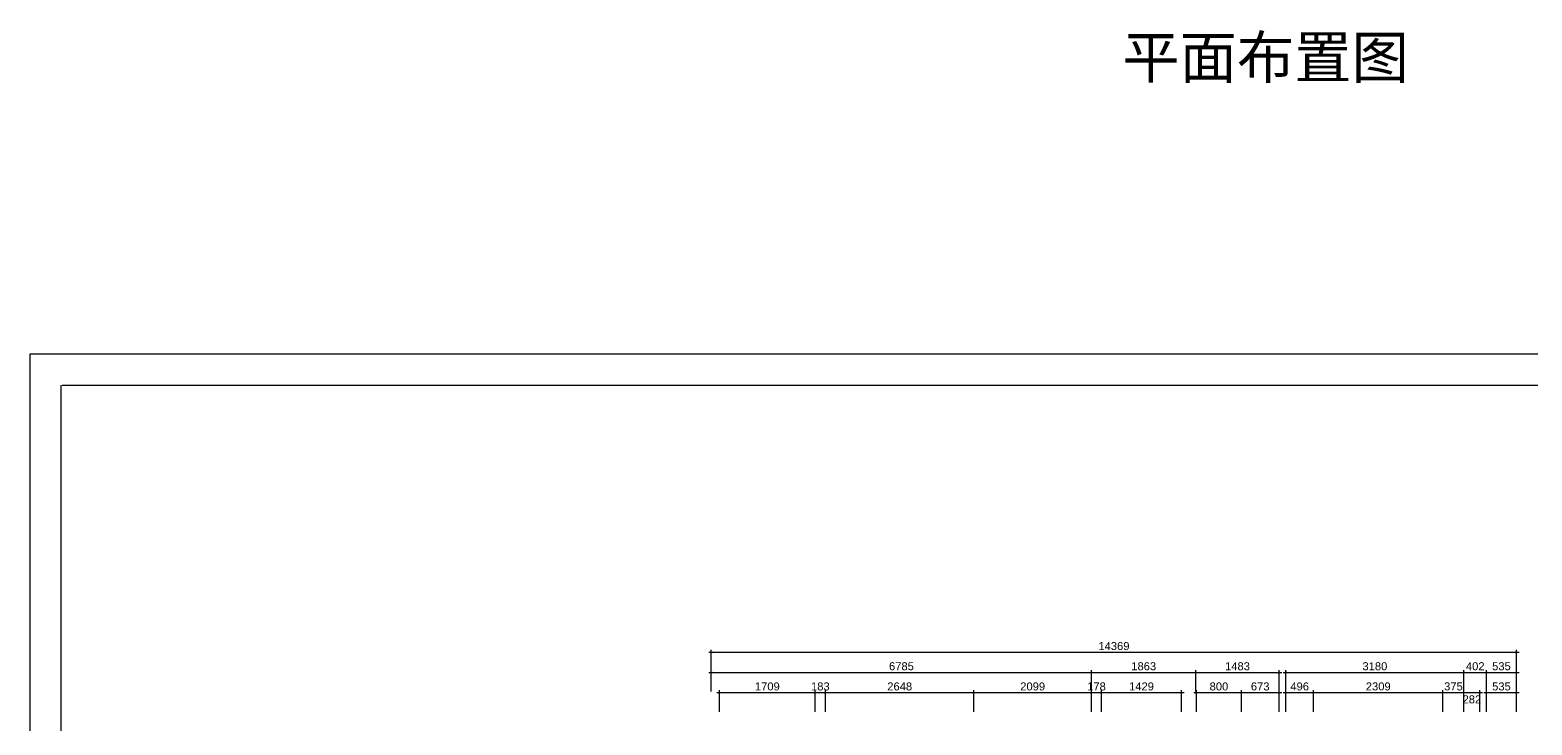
# Model space of a CAD drawing. Header units: inches. Extents: x 0 to 44100, y -44152 to -7191.
# Drawn here: x 0 to 26803, y -19588 to -7191 of the extents above; entities that cross this region are included whole.
import ezdxf

# ---------------------------------------------------------------- set-up
doc = ezdxf.new("R2010")
doc.units = ezdxf.units.IN
doc.header["$MEASUREMENT"] = 0
doc.layers.get('0').update_dxf_attribs({"lineweight": 13})
doc.layers.add('SH-尺寸标注', color=32, linetype='Continuous', lineweight=13)
doc.layers.add('SH-文字标注', color=2, linetype='Continuous', lineweight=13)
doc.layers.add('图框', color=4, linetype='Continuous')
doc.styles.add('7016df0c-7dca-4927-8e33-9bd793c60efa', font='', dxfattribs={"height": 142.857143})
doc.styles.add('defaultTagTextStyle_1050_ZH', font='', dxfattribs={"height": 937.5})
doc.styles.get('7016df0c-7dca-4927-8e33-9bd793c60efa').set_extended_font_data('Arial')
doc.styles.get('defaultTagTextStyle_1050_ZH').set_extended_font_data('SimSun')
doc.dimstyles.new('7016df0c-7dca-4927-8e33-9bd793c60efa', dxfattribs={"dimtxt": 142.857143, "dimasz": 35.714286, "dimexe": 47.619048, "dimexo": 0, "dimgap": 0, "dimtad": 1, "dimdec": 0, "dimrnd": 1, "dimzin": 1, "dimdsep": 46, "dimtxsty": '7016df0c-7dca-4927-8e33-9bd793c60efa', "dimblk": 'ARCHTICK', "dimcen": 0.09, "dimdle": 47.619048, "dimadec": 0, "dimazin": 0, "dimtfac": 1, "dimtdec": 4, "dimtix": 1, "dimtmove": 2, "dimatfit": 3, "dimfxl": 1, "dimtolj": 1, "dimtzin": 0, "dimarcsym": 0})

# ---------------------------------------------------------------- blocks, each defined once
blk = doc.blocks.new('1017054')
at = {"layer": '图框', "linetype": 'Continuous'}
for p, q in [((0.6, -8420), (11879.4, -8420)), ((0.6, -16820), (0.6, -8420)), ((150.6, -16670), (150.6, -8570)), ((155.4, -8570), (11729.4, -8570))]:
    blk.add_line(p, q, dxfattribs=at)
blk = doc.blocks.new('_ArchTick')
at = {"color": 0, "linetype": 'ByBlock', "const_width": 0.15}
blk.add_lwpolyline([(-0.5, -0.5), (0.5, 0.5)], dxfattribs=at)
blk = doc.blocks.new('*D156')
at = {"layer": 'Defpoints', "color": 0, "transparency": 16777216}
for p in [(25992, -19017), (25992, -19353), (26527, -19353)]:
    blk.add_point(p, dxfattribs=at)
at = {"layer": 'SH-尺寸标注', "color": 0, "linetype": 'Continuous', "lineweight": -2, "transparency": 16777216}
for p, q in [((26575, -19017), (25944, -19017)), ((25992, -19353), (25992, -18970)), ((26527, -19353), (26527, -18970))]:
    blk.add_line(p, q, dxfattribs=at)
at = {"layer": 'SH-尺寸标注', "color": 0, "lineweight": -2, "transparency": 16777216, "xscale": 35.71428581050464, "yscale": 35.71428581050464, "zscale": 35.71428581050464, "rotation": 180}
blk.add_blockref('_ArchTick', (25992, -19017), dxfattribs=at)
at = {"layer": 'SH-尺寸标注', "color": 0, "lineweight": -2, "transparency": 16777216, "xscale": 35.71428581050464, "yscale": 35.71428581050464, "zscale": 35.71428581050464}
blk.add_blockref('_ArchTick', (26527, -19017), dxfattribs=at)
at = {"layer": 'SH-尺寸标注', "color": 2, "transparency": 16777216, "insert": (26259, -18902), "char_height": 142.9, "attachment_point": 5, "style": '7016df0c-7dca-4927-8e33-9bd793c60efa'}
blk.add_mtext('\\A1;535', dxfattribs=at)
blk = doc.blocks.new('*D155')
at = {"layer": 'Defpoints', "color": 0, "transparency": 16777216}
for p in [(25590, -19017), (25590, -19353), (25872, -19353)]:
    blk.add_point(p, dxfattribs=at)
at = {"layer": 'SH-尺寸标注', "color": 0, "linetype": 'Continuous', "lineweight": -2, "transparency": 16777216}
for p, q in [((25919, -19017), (25542, -19017)), ((25590, -19353), (25590, -18970)), ((25872, -19353), (25872, -18970))]:
    blk.add_line(p, q, dxfattribs=at)
at = {"layer": 'SH-尺寸标注', "color": 0, "lineweight": -2, "transparency": 16777216, "xscale": 35.71428581050464, "yscale": 35.71428581050464, "zscale": 35.71428581050464, "rotation": 180}
blk.add_blockref('_ArchTick', (25590, -19017), dxfattribs=at)
at = {"layer": 'SH-尺寸标注', "color": 0, "lineweight": -2, "transparency": 16777216, "xscale": 35.71428581050464, "yscale": 35.71428581050464, "zscale": 35.71428581050464}
blk.add_blockref('_ArchTick', (25872, -19017), dxfattribs=at)
at = {"layer": 'SH-尺寸标注', "color": 2, "transparency": 16777216, "insert": (25731, -19133), "char_height": 142.9, "attachment_point": 5, "style": '7016df0c-7dca-4927-8e33-9bd793c60efa'}
blk.add_mtext('\\A1;282', dxfattribs=at)
blk = doc.blocks.new('*D154')
at = {"layer": 'Defpoints', "color": 0, "transparency": 16777216}
for p in [(25215, -19017), (25215, -19353), (25590, -19353)]:
    blk.add_point(p, dxfattribs=at)
at = {"layer": 'SH-尺寸标注', "color": 0, "linetype": 'Continuous', "lineweight": -2, "transparency": 16777216}
for p, q in [((25637, -19017), (25167, -19017)), ((25215, -19353), (25215, -18970)), ((25590, -19353), (25590, -18970))]:
    blk.add_line(p, q, dxfattribs=at)
at = {"layer": 'SH-尺寸标注', "color": 0, "lineweight": -2, "transparency": 16777216, "xscale": 35.71428581050464, "yscale": 35.71428581050464, "zscale": 35.71428581050464, "rotation": 180}
blk.add_blockref('_ArchTick', (25215, -19017), dxfattribs=at)
at = {"layer": 'SH-尺寸标注', "color": 0, "lineweight": -2, "transparency": 16777216, "xscale": 35.71428581050464, "yscale": 35.71428581050464, "zscale": 35.71428581050464}
blk.add_blockref('_ArchTick', (25590, -19017), dxfattribs=at)
at = {"layer": 'SH-尺寸标注', "color": 2, "transparency": 16777216, "insert": (25402, -18902), "char_height": 142.9, "attachment_point": 5, "style": '7016df0c-7dca-4927-8e33-9bd793c60efa'}
blk.add_mtext('\\A1;375', dxfattribs=at)
blk = doc.blocks.new('*D153')
at = {"layer": 'Defpoints', "color": 0, "transparency": 16777216}
for p in [(22905, -19017), (22905, -19353), (25215, -19353)]:
    blk.add_point(p, dxfattribs=at)
at = {"layer": 'SH-尺寸标注', "color": 0, "linetype": 'Continuous', "lineweight": -2, "transparency": 16777216}
for p, q in [((25262, -19017), (22858, -19017)), ((22905, -19353), (22905, -18970)), ((25215, -19353), (25215, -18970))]:
    blk.add_line(p, q, dxfattribs=at)
at = {"layer": 'SH-尺寸标注', "color": 0, "lineweight": -2, "transparency": 16777216, "xscale": 35.71428581050464, "yscale": 35.71428581050464, "zscale": 35.71428581050464, "rotation": 180}
blk.add_blockref('_ArchTick', (22905, -19017), dxfattribs=at)
at = {"layer": 'SH-尺寸标注', "color": 0, "lineweight": -2, "transparency": 16777216, "xscale": 35.71428581050464, "yscale": 35.71428581050464, "zscale": 35.71428581050464}
blk.add_blockref('_ArchTick', (25215, -19017), dxfattribs=at)
at = {"layer": 'SH-尺寸标注', "color": 2, "transparency": 16777216, "insert": (24060, -18902), "char_height": 142.9, "attachment_point": 5, "style": '7016df0c-7dca-4927-8e33-9bd793c60efa'}
blk.add_mtext('\\A1;2309', dxfattribs=at)
blk = doc.blocks.new('*D152')
at = {"layer": 'Defpoints', "color": 0, "transparency": 16777216}
for p in [(22410, -19017), (22410, -19353), (22905, -19353)]:
    blk.add_point(p, dxfattribs=at)
at = {"layer": 'SH-尺寸标注', "color": 0, "linetype": 'Continuous', "lineweight": -2, "transparency": 16777216}
for p, q in [((22953, -19017), (22362, -19017)), ((22410, -19353), (22410, -18970)), ((22905, -19353), (22905, -18970))]:
    blk.add_line(p, q, dxfattribs=at)
at = {"layer": 'SH-尺寸标注', "color": 0, "lineweight": -2, "transparency": 16777216, "xscale": 35.71428581050464, "yscale": 35.71428581050464, "zscale": 35.71428581050464, "rotation": 180}
blk.add_blockref('_ArchTick', (22410, -19017), dxfattribs=at)
at = {"layer": 'SH-尺寸标注', "color": 0, "lineweight": -2, "transparency": 16777216, "xscale": 35.71428581050464, "yscale": 35.71428581050464, "zscale": 35.71428581050464}
blk.add_blockref('_ArchTick', (22905, -19017), dxfattribs=at)
at = {"layer": 'SH-尺寸标注', "color": 2, "transparency": 16777216, "insert": (22658, -18902), "char_height": 142.9, "attachment_point": 5, "style": '7016df0c-7dca-4927-8e33-9bd793c60efa'}
blk.add_mtext('\\A1;496', dxfattribs=at)
blk = doc.blocks.new('*D151')
at = {"layer": 'Defpoints', "color": 0, "transparency": 16777216}
for p in [(21617, -19017), (21617, -19353), (22290, -19353)]:
    blk.add_point(p, dxfattribs=at)
at = {"layer": 'SH-尺寸标注', "color": 0, "linetype": 'Continuous', "lineweight": -2, "transparency": 16777216}
for p, q in [((22337, -19017), (21569, -19017)), ((21617, -19353), (21617, -18970)), ((22290, -19353), (22290, -18970))]:
    blk.add_line(p, q, dxfattribs=at)
at = {"layer": 'SH-尺寸标注', "color": 0, "lineweight": -2, "transparency": 16777216, "xscale": 35.71428581050464, "yscale": 35.71428581050464, "zscale": 35.71428581050464, "rotation": 180}
blk.add_blockref('_ArchTick', (21617, -19017), dxfattribs=at)
at = {"layer": 'SH-尺寸标注', "color": 0, "lineweight": -2, "transparency": 16777216, "xscale": 35.71428581050464, "yscale": 35.71428581050464, "zscale": 35.71428581050464}
blk.add_blockref('_ArchTick', (22290, -19017), dxfattribs=at)
at = {"layer": 'SH-尺寸标注', "color": 2, "transparency": 16777216, "insert": (21953, -18902), "char_height": 142.9, "attachment_point": 5, "style": '7016df0c-7dca-4927-8e33-9bd793c60efa'}
blk.add_mtext('\\A1;673', dxfattribs=at)
blk = doc.blocks.new('*D150')
at = {"layer": 'Defpoints', "color": 0, "transparency": 16777216}
for p in [(20817, -19017), (20817, -19353), (21617, -19353)]:
    blk.add_point(p, dxfattribs=at)
at = {"layer": 'SH-尺寸标注', "color": 0, "linetype": 'Continuous', "lineweight": -2, "transparency": 16777216}
for p, q in [((21664, -19017), (20769, -19017)), ((20817, -19353), (20817, -18970)), ((21617, -19353), (21617, -18970))]:
    blk.add_line(p, q, dxfattribs=at)
at = {"layer": 'SH-尺寸标注', "color": 0, "lineweight": -2, "transparency": 16777216, "xscale": 35.71428581050464, "yscale": 35.71428581050464, "zscale": 35.71428581050464, "rotation": 180}
blk.add_blockref('_ArchTick', (20817, -19017), dxfattribs=at)
at = {"layer": 'SH-尺寸标注', "color": 0, "lineweight": -2, "transparency": 16777216, "xscale": 35.71428581050464, "yscale": 35.71428581050464, "zscale": 35.71428581050464}
blk.add_blockref('_ArchTick', (21617, -19017), dxfattribs=at)
at = {"layer": 'SH-尺寸标注', "color": 2, "transparency": 16777216, "insert": (21217, -18902), "char_height": 142.9, "attachment_point": 5, "style": '7016df0c-7dca-4927-8e33-9bd793c60efa'}
blk.add_mtext('\\A1;800', dxfattribs=at)
blk = doc.blocks.new('*D149')
at = {"layer": 'Defpoints', "color": 0, "transparency": 16777216}
for p in [(19121, -19017), (19121, -19353), (20550, -19353)]:
    blk.add_point(p, dxfattribs=at)
at = {"layer": 'SH-尺寸标注', "color": 0, "linetype": 'Continuous', "lineweight": -2, "transparency": 16777216}
for p, q in [((20597, -19017), (19073, -19017)), ((19121, -19353), (19121, -18970)), ((20550, -19353), (20550, -18970))]:
    blk.add_line(p, q, dxfattribs=at)
at = {"layer": 'SH-尺寸标注', "color": 0, "lineweight": -2, "transparency": 16777216, "xscale": 35.71428581050464, "yscale": 35.71428581050464, "zscale": 35.71428581050464, "rotation": 180}
blk.add_blockref('_ArchTick', (19121, -19017), dxfattribs=at)
at = {"layer": 'SH-尺寸标注', "color": 0, "lineweight": -2, "transparency": 16777216, "xscale": 35.71428581050464, "yscale": 35.71428581050464, "zscale": 35.71428581050464}
blk.add_blockref('_ArchTick', (20550, -19017), dxfattribs=at)
at = {"layer": 'SH-尺寸标注', "color": 2, "transparency": 16777216, "insert": (19835, -18902), "char_height": 142.9, "attachment_point": 5, "style": '7016df0c-7dca-4927-8e33-9bd793c60efa'}
blk.add_mtext('\\A1;1429', dxfattribs=at)
blk = doc.blocks.new('*D148')
at = {"layer": 'Defpoints', "color": 0, "transparency": 16777216}
for p in [(18943, -19017), (18943, -19353), (19121, -19353)]:
    blk.add_point(p, dxfattribs=at)
at = {"layer": 'SH-尺寸标注', "color": 0, "linetype": 'Continuous', "lineweight": -2, "transparency": 16777216}
for p, q in [((19169, -19017), (18895, -19017)), ((18943, -19353), (18943, -18970)), ((19121, -19353), (19121, -18970))]:
    blk.add_line(p, q, dxfattribs=at)
at = {"layer": 'SH-尺寸标注', "color": 0, "lineweight": -2, "transparency": 16777216, "xscale": 35.71428581050464, "yscale": 35.71428581050464, "zscale": 35.71428581050464, "rotation": 180}
blk.add_blockref('_ArchTick', (18943, -19017), dxfattribs=at)
at = {"layer": 'SH-尺寸标注', "color": 0, "lineweight": -2, "transparency": 16777216, "xscale": 35.71428581050464, "yscale": 35.71428581050464, "zscale": 35.71428581050464}
blk.add_blockref('_ArchTick', (19121, -19017), dxfattribs=at)
at = {"layer": 'SH-尺寸标注', "color": 2, "transparency": 16777216, "insert": (19032, -18902), "char_height": 142.9, "attachment_point": 5, "style": '7016df0c-7dca-4927-8e33-9bd793c60efa'}
blk.add_mtext('\\A1;178', dxfattribs=at)
blk = doc.blocks.new('*D147')
at = {"layer": 'Defpoints', "color": 0, "transparency": 16777216}
for p in [(16843, -19017), (16843, -19353), (18943, -19353)]:
    blk.add_point(p, dxfattribs=at)
at = {"layer": 'SH-尺寸标注', "color": 0, "linetype": 'Continuous', "lineweight": -2, "transparency": 16777216}
for p, q in [((18990, -19017), (16796, -19017)), ((16843, -19353), (16843, -18970)), ((18943, -19353), (18943, -18970))]:
    blk.add_line(p, q, dxfattribs=at)
at = {"layer": 'SH-尺寸标注', "color": 0, "lineweight": -2, "transparency": 16777216, "xscale": 35.71428581050464, "yscale": 35.71428581050464, "zscale": 35.71428581050464, "rotation": 180}
blk.add_blockref('_ArchTick', (16843, -19017), dxfattribs=at)
at = {"layer": 'SH-尺寸标注', "color": 0, "lineweight": -2, "transparency": 16777216, "xscale": 35.71428581050464, "yscale": 35.71428581050464, "zscale": 35.71428581050464}
blk.add_blockref('_ArchTick', (18943, -19017), dxfattribs=at)
at = {"layer": 'SH-尺寸标注', "color": 2, "transparency": 16777216, "insert": (17893, -18902), "char_height": 142.9, "attachment_point": 5, "style": '7016df0c-7dca-4927-8e33-9bd793c60efa'}
blk.add_mtext('\\A1;2099', dxfattribs=at)
blk = doc.blocks.new('*D146')
at = {"layer": 'Defpoints', "color": 0, "transparency": 16777216}
for p in [(14196, -19017), (14196, -19353), (16843, -19353)]:
    blk.add_point(p, dxfattribs=at)
at = {"layer": 'SH-尺寸标注', "color": 0, "linetype": 'Continuous', "lineweight": -2, "transparency": 16777216}
for p, q in [((16891, -19017), (14148, -19017)), ((14196, -19353), (14196, -18970)), ((16843, -19353), (16843, -18970))]:
    blk.add_line(p, q, dxfattribs=at)
at = {"layer": 'SH-尺寸标注', "color": 0, "lineweight": -2, "transparency": 16777216, "xscale": 35.71428581050464, "yscale": 35.71428581050464, "zscale": 35.71428581050464, "rotation": 180}
blk.add_blockref('_ArchTick', (14196, -19017), dxfattribs=at)
at = {"layer": 'SH-尺寸标注', "color": 0, "lineweight": -2, "transparency": 16777216, "xscale": 35.71428581050464, "yscale": 35.71428581050464, "zscale": 35.71428581050464}
blk.add_blockref('_ArchTick', (16843, -19017), dxfattribs=at)
at = {"layer": 'SH-尺寸标注', "color": 2, "transparency": 16777216, "insert": (15520, -18902), "char_height": 142.9, "attachment_point": 5, "style": '7016df0c-7dca-4927-8e33-9bd793c60efa'}
blk.add_mtext('\\A1;2648', dxfattribs=at)
blk = doc.blocks.new('*D145')
at = {"layer": 'Defpoints', "color": 0, "transparency": 16777216}
for p in [(14012, -19017), (14012, -19353), (14196, -19353)]:
    blk.add_point(p, dxfattribs=at)
at = {"layer": 'SH-尺寸标注', "color": 0, "linetype": 'Continuous', "lineweight": -2, "transparency": 16777216}
for p, q in [((14243, -19017), (13965, -19017)), ((14012, -19353), (14012, -18970)), ((14196, -19353), (14196, -18970))]:
    blk.add_line(p, q, dxfattribs=at)
at = {"layer": 'SH-尺寸标注', "color": 0, "lineweight": -2, "transparency": 16777216, "xscale": 35.71428581050464, "yscale": 35.71428581050464, "zscale": 35.71428581050464, "rotation": 180}
blk.add_blockref('_ArchTick', (14012, -19017), dxfattribs=at)
at = {"layer": 'SH-尺寸标注', "color": 0, "lineweight": -2, "transparency": 16777216, "xscale": 35.71428581050464, "yscale": 35.71428581050464, "zscale": 35.71428581050464}
blk.add_blockref('_ArchTick', (14196, -19017), dxfattribs=at)
at = {"layer": 'SH-尺寸标注', "color": 2, "transparency": 16777216, "insert": (14104, -18902), "char_height": 142.9, "attachment_point": 5, "style": '7016df0c-7dca-4927-8e33-9bd793c60efa'}
blk.add_mtext('\\A1;183', dxfattribs=at)
blk = doc.blocks.new('*D144')
at = {"layer": 'Defpoints', "color": 0, "transparency": 16777216}
for p in [(12304, -19017), (12304, -19353), (14012, -19353)]:
    blk.add_point(p, dxfattribs=at)
at = {"layer": 'SH-尺寸标注', "color": 0, "linetype": 'Continuous', "lineweight": -2, "transparency": 16777216}
for p, q in [((14060, -19017), (12256, -19017)), ((12304, -19353), (12304, -18970)), ((14012, -19353), (14012, -18970))]:
    blk.add_line(p, q, dxfattribs=at)
at = {"layer": 'SH-尺寸标注', "color": 0, "lineweight": -2, "transparency": 16777216, "xscale": 35.71428581050464, "yscale": 35.71428581050464, "zscale": 35.71428581050464, "rotation": 180}
blk.add_blockref('_ArchTick', (12304, -19017), dxfattribs=at)
at = {"layer": 'SH-尺寸标注', "color": 0, "lineweight": -2, "transparency": 16777216, "xscale": 35.71428581050464, "yscale": 35.71428581050464, "zscale": 35.71428581050464}
blk.add_blockref('_ArchTick', (14012, -19017), dxfattribs=at)
at = {"layer": 'SH-尺寸标注', "color": 2, "transparency": 16777216, "insert": (13158, -18902), "char_height": 142.9, "attachment_point": 5, "style": '7016df0c-7dca-4927-8e33-9bd793c60efa'}
blk.add_mtext('\\A1;1709', dxfattribs=at)
blk = doc.blocks.new('*D130')
at = {"layer": 'Defpoints', "color": 0, "transparency": 16777216}
for p in [(12158, -18297), (12158, -18632), (26527, -18632)]:
    blk.add_point(p, dxfattribs=at)
at = {"layer": 'SH-尺寸标注', "color": 0, "linetype": 'Continuous', "lineweight": -2, "transparency": 16777216}
for p, q in [((26575, -18297), (12111, -18297)), ((12158, -18632), (12158, -18249)), ((26527, -18632), (26527, -18249))]:
    blk.add_line(p, q, dxfattribs=at)
at = {"layer": 'SH-尺寸标注', "color": 0, "lineweight": -2, "transparency": 16777216, "xscale": 35.71428581050464, "yscale": 35.71428581050464, "zscale": 35.71428581050464, "rotation": 180}
blk.add_blockref('_ArchTick', (12158, -18297), dxfattribs=at)
at = {"layer": 'SH-尺寸标注', "color": 0, "lineweight": -2, "transparency": 16777216, "xscale": 35.71428581050464, "yscale": 35.71428581050464, "zscale": 35.71428581050464}
blk.add_blockref('_ArchTick', (26527, -18297), dxfattribs=at)
at = {"layer": 'SH-尺寸标注', "color": 2, "transparency": 16777216, "insert": (19343, -18182), "char_height": 142.9, "attachment_point": 5, "style": '7016df0c-7dca-4927-8e33-9bd793c60efa'}
blk.add_mtext('\\A1;14369', dxfattribs=at)
blk = doc.blocks.new('*D117')
at = {"layer": 'Defpoints', "color": 0, "transparency": 16777216}
for p in [(25992, -18657), (25992, -18993), (26527, -18993)]:
    blk.add_point(p, dxfattribs=at)
at = {"layer": 'SH-尺寸标注', "color": 0, "linetype": 'Continuous', "lineweight": -2, "transparency": 16777216}
for p, q in [((26575, -18657), (25944, -18657)), ((25992, -18993), (25992, -18609)), ((26527, -18993), (26527, -18609))]:
    blk.add_line(p, q, dxfattribs=at)
at = {"layer": 'SH-尺寸标注', "color": 0, "lineweight": -2, "transparency": 16777216, "xscale": 35.71428581050464, "yscale": 35.71428581050464, "zscale": 35.71428581050464, "rotation": 180}
blk.add_blockref('_ArchTick', (25992, -18657), dxfattribs=at)
at = {"layer": 'SH-尺寸标注', "color": 0, "lineweight": -2, "transparency": 16777216, "xscale": 35.71428581050464, "yscale": 35.71428581050464, "zscale": 35.71428581050464}
blk.add_blockref('_ArchTick', (26527, -18657), dxfattribs=at)
at = {"layer": 'SH-尺寸标注', "color": 2, "transparency": 16777216, "insert": (26259, -18542), "char_height": 142.9, "attachment_point": 5, "style": '7016df0c-7dca-4927-8e33-9bd793c60efa'}
blk.add_mtext('\\A1;535', dxfattribs=at)
blk = doc.blocks.new('*D116')
at = {"layer": 'Defpoints', "color": 0, "transparency": 16777216}
for p in [(25590, -18657), (25590, -18993), (25992, -18993)]:
    blk.add_point(p, dxfattribs=at)
at = {"layer": 'SH-尺寸标注', "color": 0, "linetype": 'Continuous', "lineweight": -2, "transparency": 16777216}
for p, q in [((26039, -18657), (25542, -18657)), ((25590, -18993), (25590, -18609)), ((25992, -18993), (25992, -18609))]:
    blk.add_line(p, q, dxfattribs=at)
at = {"layer": 'SH-尺寸标注', "color": 0, "lineweight": -2, "transparency": 16777216, "xscale": 35.71428581050464, "yscale": 35.71428581050464, "zscale": 35.71428581050464, "rotation": 180}
blk.add_blockref('_ArchTick', (25590, -18657), dxfattribs=at)
at = {"layer": 'SH-尺寸标注', "color": 0, "lineweight": -2, "transparency": 16777216, "xscale": 35.71428581050464, "yscale": 35.71428581050464, "zscale": 35.71428581050464}
blk.add_blockref('_ArchTick', (25992, -18657), dxfattribs=at)
at = {"layer": 'SH-尺寸标注', "color": 2, "transparency": 16777216, "insert": (25791, -18542), "char_height": 142.9, "attachment_point": 5, "style": '7016df0c-7dca-4927-8e33-9bd793c60efa'}
blk.add_mtext('\\A1;402', dxfattribs=at)
blk = doc.blocks.new('*D115')
at = {"layer": 'Defpoints', "color": 0, "transparency": 16777216}
for p in [(22410, -18657), (22410, -18993), (25590, -18993)]:
    blk.add_point(p, dxfattribs=at)
at = {"layer": 'SH-尺寸标注', "color": 0, "linetype": 'Continuous', "lineweight": -2, "transparency": 16777216}
for p, q in [((25637, -18657), (22362, -18657)), ((22410, -18993), (22410, -18609)), ((25590, -18993), (25590, -18609))]:
    blk.add_line(p, q, dxfattribs=at)
at = {"layer": 'SH-尺寸标注', "color": 0, "lineweight": -2, "transparency": 16777216, "xscale": 35.71428581050464, "yscale": 35.71428581050464, "zscale": 35.71428581050464, "rotation": 180}
blk.add_blockref('_ArchTick', (22410, -18657), dxfattribs=at)
at = {"layer": 'SH-尺寸标注', "color": 0, "lineweight": -2, "transparency": 16777216, "xscale": 35.71428581050464, "yscale": 35.71428581050464, "zscale": 35.71428581050464}
blk.add_blockref('_ArchTick', (25590, -18657), dxfattribs=at)
at = {"layer": 'SH-尺寸标注', "color": 2, "transparency": 16777216, "insert": (24000, -18542), "char_height": 142.9, "attachment_point": 5, "style": '7016df0c-7dca-4927-8e33-9bd793c60efa'}
blk.add_mtext('\\A1;3180', dxfattribs=at)
blk = doc.blocks.new('*D114')
at = {"layer": 'Defpoints', "color": 0, "transparency": 16777216}
for p in [(20807, -18657), (20807, -18993), (22290, -18993)]:
    blk.add_point(p, dxfattribs=at)
at = {"layer": 'SH-尺寸标注', "color": 0, "linetype": 'Continuous', "lineweight": -2, "transparency": 16777216}
for p, q in [((22337, -18657), (20759, -18657)), ((20807, -18993), (20807, -18609)), ((22290, -18993), (22290, -18609))]:
    blk.add_line(p, q, dxfattribs=at)
at = {"layer": 'SH-尺寸标注', "color": 0, "lineweight": -2, "transparency": 16777216, "xscale": 35.71428581050464, "yscale": 35.71428581050464, "zscale": 35.71428581050464, "rotation": 180}
blk.add_blockref('_ArchTick', (20807, -18657), dxfattribs=at)
at = {"layer": 'SH-尺寸标注', "color": 0, "lineweight": -2, "transparency": 16777216, "xscale": 35.71428581050464, "yscale": 35.71428581050464, "zscale": 35.71428581050464}
blk.add_blockref('_ArchTick', (22290, -18657), dxfattribs=at)
at = {"layer": 'SH-尺寸标注', "color": 2, "transparency": 16777216, "insert": (21548, -18542), "char_height": 142.9, "attachment_point": 5, "style": '7016df0c-7dca-4927-8e33-9bd793c60efa'}
blk.add_mtext('\\A1;1483', dxfattribs=at)
blk = doc.blocks.new('*D113')
at = {"layer": 'Defpoints', "color": 0, "transparency": 16777216}
for p in [(18943, -18657), (18943, -18993), (20807, -18993)]:
    blk.add_point(p, dxfattribs=at)
at = {"layer": 'SH-尺寸标注', "color": 0, "linetype": 'Continuous', "lineweight": -2, "transparency": 16777216}
for p, q in [((20854, -18657), (18896, -18657)), ((18943, -18993), (18943, -18609)), ((20807, -18993), (20807, -18609))]:
    blk.add_line(p, q, dxfattribs=at)
at = {"layer": 'SH-尺寸标注', "color": 0, "lineweight": -2, "transparency": 16777216, "xscale": 35.71428581050464, "yscale": 35.71428581050464, "zscale": 35.71428581050464, "rotation": 180}
blk.add_blockref('_ArchTick', (18943, -18657), dxfattribs=at)
at = {"layer": 'SH-尺寸标注', "color": 0, "lineweight": -2, "transparency": 16777216, "xscale": 35.71428581050464, "yscale": 35.71428581050464, "zscale": 35.71428581050464}
blk.add_blockref('_ArchTick', (20807, -18657), dxfattribs=at)
at = {"layer": 'SH-尺寸标注', "color": 2, "transparency": 16777216, "insert": (19875, -18542), "char_height": 142.9, "attachment_point": 5, "style": '7016df0c-7dca-4927-8e33-9bd793c60efa'}
blk.add_mtext('\\A1;1863', dxfattribs=at)
blk = doc.blocks.new('*D112')
at = {"layer": 'Defpoints', "color": 0, "transparency": 16777216}
for p in [(12158, -18657), (12158, -18993), (18943, -18993)]:
    blk.add_point(p, dxfattribs=at)
at = {"layer": 'SH-尺寸标注', "color": 0, "linetype": 'Continuous', "lineweight": -2, "transparency": 16777216}
for p, q in [((18991, -18657), (12111, -18657)), ((12158, -18993), (12158, -18609)), ((18943, -18993), (18943, -18609))]:
    blk.add_line(p, q, dxfattribs=at)
at = {"layer": 'SH-尺寸标注', "color": 0, "lineweight": -2, "transparency": 16777216, "xscale": 35.71428581050464, "yscale": 35.71428581050464, "zscale": 35.71428581050464, "rotation": 180}
blk.add_blockref('_ArchTick', (12158, -18657), dxfattribs=at)
at = {"layer": 'SH-尺寸标注', "color": 0, "lineweight": -2, "transparency": 16777216, "xscale": 35.71428581050464, "yscale": 35.71428581050464, "zscale": 35.71428581050464}
blk.add_blockref('_ArchTick', (18943, -18657), dxfattribs=at)
at = {"layer": 'SH-尺寸标注', "color": 2, "transparency": 16777216, "insert": (15551, -18542), "char_height": 142.9, "attachment_point": 5, "style": '7016df0c-7dca-4927-8e33-9bd793c60efa'}
blk.add_mtext('\\A1;6785', dxfattribs=at)

msp = doc.modelspace()

# ---------------------------------------------------------------- block references
at = {"layer": '图框', "color": 7, "xscale": 3.712500095367431, "yscale": 3.712500095367431}
msp.add_blockref('1017054', (-2.3, 18291.8), dxfattribs=at)

# ---------------------------------------------------------------- texts
at = {"layer": 'SH-文字标注', "color": 2, "insert": (22050, -7717.5), "char_height": 750, "attachment_point": 5, "line_spacing_factor": 0.8, "style": 'defaultTagTextStyle_1050_ZH'}
msp.add_mtext('平面布置图', dxfattribs=at)

# ---------------------------------------------------------------- dimensions: what is measured, and where the dimension line sits
at = {"layer": 'SH-尺寸标注', "color": 32, "linetype": 'Continuous'}
for base, p1, p2, picture, middle in [((12158.2, -18296.8), (26526.9, -18632.5), (12158.2, -18632.5), '*D130', (19342.5, -18181.5)), ((12158.2, -18657), (18943.5, -18992.7), (12158.2, -18992.7), '*D112', (15550.8, -18541.7)), ((18943.5, -18657), (20806.6, -18992.7), (18943.5, -18992.7), '*D113', (19875.1, -18541.7)), ((20806.6, -18657), (22289.8, -18992.7), (20806.6, -18992.7), '*D114', (21548.2, -18541.7)), ((22409.8, -18657), (25589.8, -18992.7), (22409.8, -18992.7), '*D115', (23999.8, -18541.7)), ((25589.8, -18657), (25991.7, -18992.7), (25589.8, -18992.7), '*D116', (25790.8, -18541.7)), ((25991.7, -18657), (26526.9, -18992.7), (25991.7, -18992.7), '*D117', (26259.3, -18541.7)), ((12303.7, -19017.2), (14012.3, -19353), (12303.7, -19353), '*D144', (13158, -18902)), ((14012.3111, -19017.2497), (14195.771, -19352.964), (14012.3111, -19352.964), '*D145', (14104.041, -18901.9741)), ((14195.8, -19017.2), (16843.5, -19353), (14195.8, -19353), '*D146', (15519.6, -18902)), ((16843.5, -19017.2), (18942.8, -19353), (16843.5, -19353), '*D147', (17893.1, -18902)), ((18942.8, -19017.2), (19121.1, -19353), (18942.8, -19353), '*D148', (19031.9, -18902)), ((19121.1, -19017.2), (20549.8, -19353), (19121.1, -19353), '*D149', (19835.4, -18902)), ((20816.9, -19017.2), (21616.9, -19353), (20816.9, -19353), '*D150', (21216.9, -18902)), ((21616.9, -19017.2), (22289.8, -19353), (21616.9, -19353), '*D151', (21953.3, -18902)), ((22409.8, -19017.2), (22905.4, -19353), (22409.8, -19353), '*D152', (22657.6, -18902)), ((22905.4, -19017.2), (25214.5, -19353), (22905.4, -19353), '*D153', (24059.9, -18902)), ((25214.5, -19017.2), (25589.8, -19353), (25214.5, -19353), '*D154', (25402.2, -18902)), ((25589.8, -19017.2), (25871.7, -19353), (25589.8, -19353), '*D155', (25730.8, -19132.5)), ((25991.7, -19017.2), (26526.9, -19353), (25991.7, -19353), '*D156', (26259.3, -18902))]:
    dim = msp.add_linear_dim(base=base, p1=p1, p2=p2, angle=180, dimstyle='7016df0c-7dca-4927-8e33-9bd793c60efa', override={"dimscale": 1, "dimclrt": 2}, dxfattribs=at)
    dim.commit()
    dim.dimension.update_dxf_attribs({"geometry": picture, "text_midpoint": middle, "dimtype": 161})

doc.saveas('drawing.dxf')
